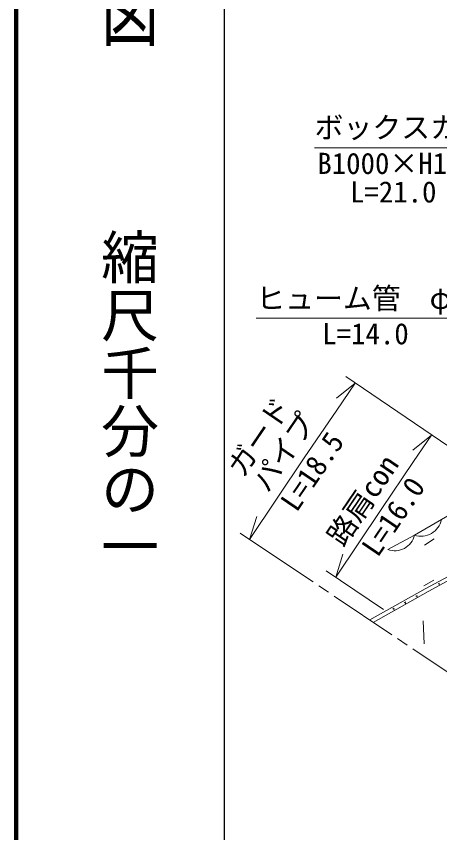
# Model space of a CAD drawing. Units: millimetres, scale not verified. Extents: x 40000 to 680000, y 20000 to 380000.
# Drawn here: x 40000 to 76639, y 238749 to 309330 of the extents above; entities that cross this region are included whole.
import ezdxf
from ezdxf.enums import TextEntityAlignment as Align

# ---------------------------------------------------------------- set-up
doc = ezdxf.new("R2010")
doc.units = ezdxf.units.MM
doc.header["$LTSCALE"] = 1000
for name, color, linetype, lineweight in [('M-BGD', 7, 'Continuous', 13), ('M-BMK', 2, 'Continuous', 13), ('M-STR-HTXT', 7, 'Continuous', 13), ('M-TTL', 2, 'Continuous', 140), ('M-TTL-BAND', 7, 'Continuous', 25)]:
    doc.layers.add(name, color=color, linetype=linetype, lineweight=lineweight)
doc.styles.add('@ＭＳ ゴシック', font='')
doc.styles.add('ＭＳ ゴシック', font='')
doc.styles.get('@ＭＳ ゴシック').set_extended_font_data('@MS Gothic')
doc.styles.get('ＭＳ ゴシック').set_extended_font_data('MS Gothic')

msp = doc.modelspace()

# ---------------------------------------------------------------- linework, layer by layer
at = {"layer": 'M-BGD'}
for p, q in [((72159, 263244), (74456, 264471)), ((75324, 263599), (76160, 264147)), ((75397, 259826), (82559, 263716)), ((75649, 259613), (82913, 263524)), ((75254, 260090), (76132, 260567)), ((75397, 259826), (70580, 257140)), ((76500, 260255), (76614, 260316)), ((76557, 260286), (76634, 260143)), ((75649, 259613), (70890, 256932)), ((74571, 259194), (74685, 259257)), ((74628, 259226), (74708, 259083)), ((73578, 258640), (73696, 258706)), ((73637, 258673), (73719, 258525)), ((72581, 258084), (72703, 258152)), ((72642, 258118), (72727, 257966)), ((75197, 257078), (75287, 255080))]:
    msp.add_line(p, q, dxfattribs=at)
msp.add_lwpolyline([(74456, 264471), (79140, 267172), (79519, 267908)], dxfattribs=at)
for centre, radius, start, end in [((75016, 266206), 1823, 252.10415, 347.836), ((72783, 264838), 1712, 248.63724, 347.61176)]:
    msp.add_arc(centre, radius, start, end, dxfattribs=at)
at = {"layer": 'M-BMK'}
for p, q in [((65677, 260425), (60193, 264098)), ((67006, 259534), (66175, 260091)), ((72489, 255861), (67504, 259200)), ((73818, 254970), (72988, 255527)), ((79302, 251297), (74317, 254636))]:
    msp.add_line(p, q, dxfattribs=at)
at = {"layer": 'M-STR-HTXT'}
for p, q in [((80090, 270318), (68505, 278179)), ((69332, 277617), (67706, 276307)), ((75945, 273130), (74320, 271819)), ((64920, 271153), (60193, 264098)), ((60193, 264098), (60808, 266094)), ((71566, 266701), (67638, 260836)), ((60193, 264098), (59363, 264655)), ((67638, 260836), (68252, 262832)), ((66807, 261393), (71791, 258053))]:
    msp.add_line(p, q, dxfattribs=at)
for points in [[(92301, 292160), (88558, 297958), (65811, 297953)], [(96294, 273309), (82315, 283234), (60765, 283234)], [(64920, 271153), (67734, 275287), (69332, 277617)], [(71566, 266701), (74375, 270837), (75945, 273130)]]:
    msp.add_lwpolyline(points, dxfattribs=at)
at = {"layer": 'M-TTL'}
msp.add_line((40000, 380000), (40000, 20000), dxfattribs=at)
at = {"layer": 'M-TTL-BAND'}
msp.add_line((58000, 370000), (58000, 20000), dxfattribs=at)

# ---------------------------------------------------------------- texts
at = {"layer": 'M-STR-HTXT', "style": 'ＭＳ ゴシック'}
msp.add_text('ボックスカルバート', height=1833, rotation=0.011, dxfattribs=at).set_placement((65811, 298253), align=Align.BOTTOM_LEFT)
for s, p in [('B1000×H1200', (66053, 295148)), ('L=21.0', (68878, 292687)), ('ヒューム管\u3000φ600', (60765, 283484)), ('L=14.0', (66479, 280421))]:
    msp.add_text(s, height=1833, dxfattribs=at).set_placement(p, align=Align.BOTTOM_LEFT)
for s, rotation, p in [('ガード', 55.795, (62194, 272159)), ('パイプ', 55.795, (64346, 270837)), ('路肩con', 55.821, (71185, 266673))]:
    msp.add_text(s, height=1833, rotation=rotation, dxfattribs=at).set_placement(p, align=Align.BOTTOM_CENTER)
for s, rotation, p in [('L=18.5', 55.795, (64843, 270500)), ('L=16.0', 55.821, (71857, 266595))]:
    msp.add_text(s, height=1833, rotation=rotation, dxfattribs=at).set_placement(p, align=Align.TOP_CENTER)
at = {"layer": 'M-TTL-BAND', "style": '@ＭＳ ゴシック', "width": 1.4}
msp.add_text('平  面  図', height=3666, rotation=270, dxfattribs=at).set_placement((49777, 306475), align=Align.MIDDLE_RIGHT)
at = {"layer": 'M-TTL-BAND', "style": '@ＭＳ ゴシック'}
msp.add_text('縮尺千分の一', height=3666, rotation=270, dxfattribs=at).set_placement((49777, 261030), align=Align.MIDDLE_RIGHT)

doc.saveas('drawing.dxf')
